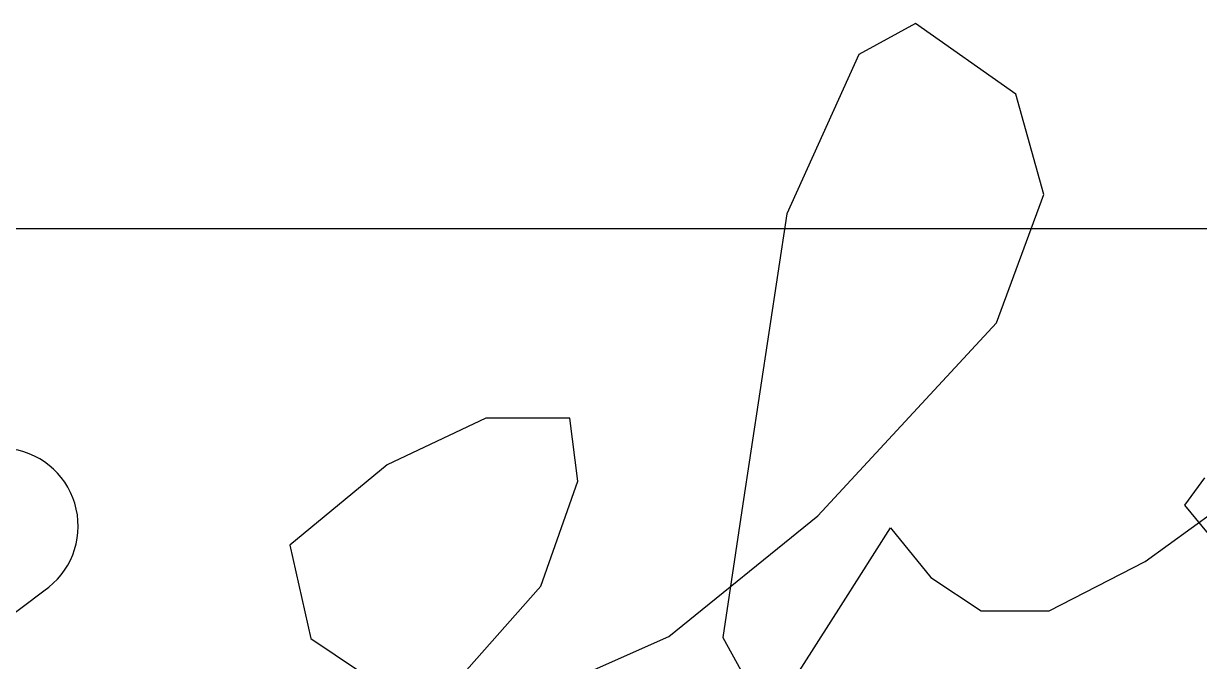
# Model space of a CAD drawing. Header units: millimetres. Extents: x 806395 to 2097197, y -233789 to 193681.
# Drawn here: x 2082039 to 2082694, y -230370 to -230015 of the extents above; entities that cross this region are included whole.
import ezdxf

# ---------------------------------------------------------------- set-up
doc = ezdxf.new("R2010")
doc.units = ezdxf.units.MM

# ---------------------------------------------------------------- blocks, each defined once
blk = doc.blocks.new('ntnntyht')
at = {"lineweight": 25, "ltscale": 15}
blk.add_line((1983723.19, -46968.89), (1990506.68, -46968.89), dxfattribs=at)
at = {"color": 7, "lineweight": 30}
blk.add_lwpolyline([(1988258.84, -47292.33), (1988420.56, -47170.51, 1.24964), (1988358.72, -47112.55, 0.079258)], format="xyb", dxfattribs=at)
for points in [[(1988637.27, -47235.72), (1988697.18, -47168), (1988717.87, -47109.55), (1988713.44, -47074.48), (1988666.71, -47074.48), (1988611.59, -47100.48), (1988557.51, -47145.21), (1988569.15, -47197.09), (1988610.32, -47224.81)], [(1988700.42, -47226.16), (1988768.47, -47195.99), (1988851.48, -47128.76), (1988950.96, -47021.48), (1988977.44, -46949.97), (1988961.69, -46894.18), (1988905.87, -46854.85), (1988874.38, -46872.01), (1988834.31, -46960.69), (1988809.26, -47125.9), (1988798.54, -47196.59), (1988813.56, -47223.88)], [(1988835.74, -47223.88), (1988865.8, -47176.68), (1988892.05, -47135.44), (1988914.46, -47163.09), (1988942.37, -47181.68), (1988980.3, -47181.68), (1989033.73, -47154.29), (1989072.28, -47126.52)], [(1989066.9, -47107.71), (1989055.7, -47122.94), (1989074.97, -47146.23)]]:
    blk.add_lwpolyline(points, dxfattribs=at)

msp = doc.modelspace()

# ---------------------------------------------------------------- block references
at = {"color": 3, "xscale": 0.9999482669425764, "yscale": 0.9999482669425764, "zscale": 0.9999482669425764}
msp.add_blockref('ntnntyht', (93733.084, -183162.666), dxfattribs=at)

doc.saveas('drawing.dxf')
